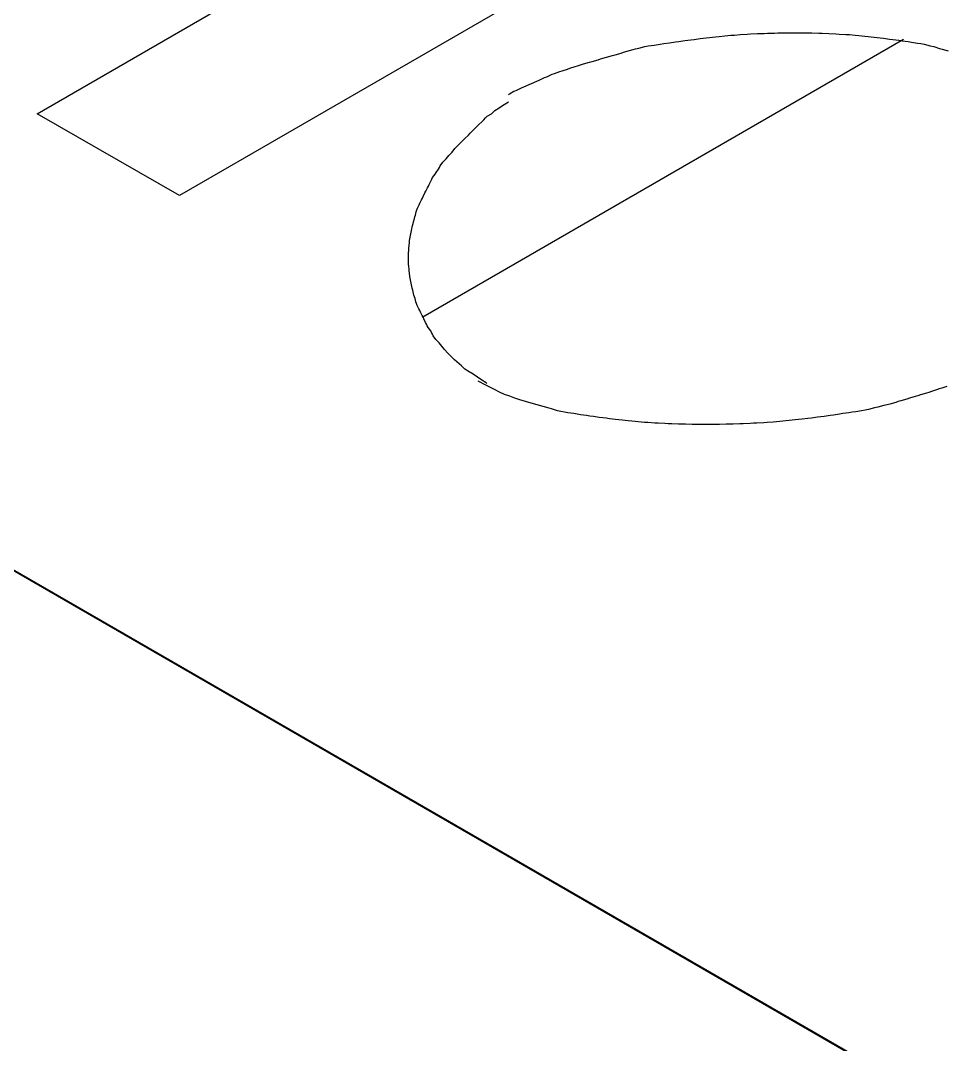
# Model space of a CAD drawing. Extents: x 0 to 258, y 0 to 184.
# Drawn here: x 78.0377 to 78.3244, y 106.1436 to 106.4618 of the extents above; entities that cross this region are included whole.
import ezdxf

# ---------------------------------------------------------------- set-up
doc = ezdxf.new("R2010")
doc.units = 0

msp = doc.modelspace()

# ---------------------------------------------------------------- linework, layer by layer
for p, q in [((79.022602, 105.721115), (77.361021, 106.680493)), ((79.022602, 105.72085), (77.361021, 106.680228)), ((78.042851, 106.432843), (78.162707, 106.502164)), ((78.246051, 106.499253), (78.087037, 106.407443)), ((78.311932, 106.455862), (78.162707, 106.369607)), ((78.24409, 106.455563), (78.245943, 106.455827)), ((78.245943, 106.455827), (78.247001, 106.455959)), ((78.247001, 106.455959), (78.248853, 106.456211)), ((78.248853, 106.456211), (78.250705, 106.456444)), ((78.250705, 106.456444), (78.251763, 106.456555)), ((78.251763, 106.456555), (78.253615, 106.456766)), ((78.253615, 106.456766), (78.254674, 106.456864)), ((78.254674, 106.456864), (78.256526, 106.457052)), ((78.256526, 106.457052), (78.258378, 106.457219)), ((78.258378, 106.457219), (78.259436, 106.457298)), ((78.259436, 106.457298), (78.261288, 106.457441)), ((78.261288, 106.457441), (78.263405, 106.457571)), ((78.263405, 106.457571), (78.264463, 106.457626)), ((78.264463, 106.457626), (78.26658, 106.45773)), ((78.26658, 106.45773), (78.268697, 106.457817)), ((78.268697, 106.457817), (78.269755, 106.457851)), ((78.269755, 106.457851), (78.271872, 106.457912)), ((78.271872, 106.457912), (78.27293, 106.457936)), ((78.27293, 106.457936), (78.275047, 106.45797)), ((78.275047, 106.45797), (78.277163, 106.457989)), ((78.277163, 106.457989), (78.278222, 106.457989)), ((78.278222, 106.457989), (78.280338, 106.457981)), ((78.280338, 106.457981), (78.282455, 106.457954)), ((78.282455, 106.457954), (78.283513, 106.457933)), ((78.283513, 106.457933), (78.28563, 106.45788)), ((78.28563, 106.45788), (78.286688, 106.457846)), ((78.286688, 106.457846), (78.288805, 106.457767)), ((78.288805, 106.457767), (78.290922, 106.457669)), ((78.290922, 106.457669), (78.29198, 106.45761)), ((78.29198, 106.45761), (78.294097, 106.457483)), ((78.294097, 106.457483), (78.295155, 106.457415)), ((78.295155, 106.457415), (78.297007, 106.457259)), ((78.297007, 106.457259), (78.298065, 106.457174)), ((78.298065, 106.457174), (78.299917, 106.456991)), ((78.299917, 106.456991), (78.300976, 106.456893)), ((78.300976, 106.456893), (78.302828, 106.456679)), ((78.302828, 106.456679), (78.30468, 106.456449)), ((78.30468, 106.456449), (78.305738, 106.456325)), ((78.305738, 106.456325), (78.30759, 106.456063)), ((78.30759, 106.456063), (78.308649, 106.455925)), ((78.308649, 106.455925), (78.310501, 106.45566)), ((78.226893, 106.452464), (78.228745, 106.452993)), ((78.228745, 106.452993), (78.229803, 106.453197)), ((78.229803, 106.453197), (78.231655, 106.453726)), ((78.231655, 106.453726), (78.232713, 106.453917)), ((78.232713, 106.453917), (78.234565, 106.454181)), ((78.234565, 106.454181), (78.236418, 106.454446)), ((78.236418, 106.454446), (78.237476, 106.454618)), ((78.237476, 106.454618), (78.239328, 106.454883)), ((78.239328, 106.454883), (78.24118, 106.455147)), ((78.24118, 106.455147), (78.242238, 106.455298)), ((78.242238, 106.455298), (78.24409, 106.455563)), ((78.310501, 106.45566), (78.311559, 106.455507)), ((78.311559, 106.455507), (78.313411, 106.455242)), ((78.313411, 106.455242), (78.31447, 106.455073)), ((78.31447, 106.455073), (78.316322, 106.454809)), ((78.316322, 106.454809), (78.31738, 106.454621)), ((78.31738, 106.454621), (78.318438, 106.45443)), ((78.318438, 106.45443), (78.32029, 106.453901)), ((78.32029, 106.453901), (78.321349, 106.453692)), ((78.321349, 106.453692), (78.323201, 106.453163)), ((78.323201, 106.453163), (78.323994, 106.452938)), ((78.323994, 106.452938), (78.325847, 106.452409)), ((78.215251, 106.449101), (78.217103, 106.449631)), ((78.217103, 106.449631), (78.217897, 106.449887)), ((78.217897, 106.449887), (78.219749, 106.450416)), ((78.219749, 106.450416), (78.221601, 106.450946)), ((78.221601, 106.450946), (78.222395, 106.451181)), ((78.222395, 106.451181), (78.224247, 106.45171)), ((78.224247, 106.45171), (78.22504, 106.451935)), ((78.22504, 106.451935), (78.226893, 106.452464)), ((78.205197, 106.445926), (78.20599, 106.446191)), ((78.20599, 106.446191), (78.207578, 106.44672)), ((78.207578, 106.44672), (78.208372, 106.446985)), ((78.208372, 106.446985), (78.209959, 106.447514)), ((78.209959, 106.447514), (78.210753, 106.447779)), ((78.210753, 106.447779), (78.212605, 106.448308)), ((78.212605, 106.448308), (78.214457, 106.448837)), ((78.214457, 106.448837), (78.215251, 106.449101)), ((78.196465, 106.442222), (78.198053, 106.443016)), ((78.198053, 106.443016), (78.198847, 106.443281)), ((78.198847, 106.443281), (78.200434, 106.444074)), ((78.200434, 106.444074), (78.201228, 106.444339)), ((78.201228, 106.444339), (78.202815, 106.445133)), ((78.202815, 106.445133), (78.203609, 106.445397)), ((78.203609, 106.445397), (78.205197, 106.445926)), ((78.189586, 106.439047), (78.190909, 106.439841)), ((78.190909, 106.439841), (78.191703, 106.440106)), ((78.191703, 106.440106), (78.19329, 106.440899)), ((78.19329, 106.440899), (78.194084, 106.441164)), ((78.194084, 106.441164), (78.195672, 106.441958)), ((78.195672, 106.441958), (78.196465, 106.442222)), ((78.189322, 106.438844), (78.189586, 106.439047)), ((78.184488, 106.433372), (78.185017, 106.433901)), ((78.185017, 106.433901), (78.18634, 106.434695)), ((78.18634, 106.434695), (78.187134, 106.435224)), ((78.187134, 106.435224), (78.187927, 106.435753)), ((78.187927, 106.435753), (78.18925, 106.436547)), ((78.087037, 106.407443), (78.042851, 106.432843)), ((78.17999, 106.429403), (78.181048, 106.430462)), ((78.181048, 106.430462), (78.181577, 106.430991)), ((78.181577, 106.430991), (78.182107, 106.43152)), ((78.182107, 106.43152), (78.182636, 106.432049)), ((78.182636, 106.432049), (78.183959, 106.432843)), ((78.183959, 106.432843), (78.184488, 106.433372)), ((78.177344, 106.426757), (78.177873, 106.427287)), ((78.177873, 106.427287), (78.178932, 106.428345)), ((78.178932, 106.428345), (78.179461, 106.428874)), ((78.179461, 106.428874), (78.17999, 106.429403)), ((78.17364, 106.423053), (78.174698, 106.424112)), ((78.174698, 106.424112), (78.175227, 106.424641)), ((78.175227, 106.424641), (78.175757, 106.42517)), ((78.175757, 106.42517), (78.176815, 106.426228)), ((78.176815, 106.426228), (78.177344, 106.426757)), ((78.171259, 106.420407), (78.171788, 106.420937)), ((78.171788, 106.420937), (78.172582, 106.421995)), ((78.172582, 106.421995), (78.173111, 106.422524)), ((78.173111, 106.422524), (78.17364, 106.423053)), ((78.168084, 106.416703), (78.168877, 106.417762)), ((78.168877, 106.417762), (78.169407, 106.418291)), ((78.169407, 106.418291), (78.169936, 106.41882)), ((78.169936, 106.41882), (78.170729, 106.419878)), ((78.170729, 106.419878), (78.171259, 106.420407)), ((78.166496, 106.414057), (78.166761, 106.414587)), ((78.166761, 106.414587), (78.167554, 106.415645)), ((78.167554, 106.415645), (78.167819, 106.416174)), ((78.167819, 106.416174), (78.168084, 106.416703)), ((78.164644, 106.410882), (78.165173, 106.411941)), ((78.165173, 106.411941), (78.165438, 106.41247)), ((78.165438, 106.41247), (78.165702, 106.412999)), ((78.165702, 106.412999), (78.166496, 106.414057)), ((78.162792, 106.407178), (78.163321, 106.408237)), ((78.163321, 106.408237), (78.163586, 106.408766)), ((78.163586, 106.408766), (78.164115, 106.409824)), ((78.164115, 106.409824), (78.16438, 106.410353)), ((78.16438, 106.410353), (78.164644, 106.410882)), ((78.161554, 106.404532), (78.161773, 106.405062)), ((78.161773, 106.405062), (78.162303, 106.40612)), ((78.162303, 106.40612), (78.162543, 106.406649)), ((78.162543, 106.406649), (78.162792, 106.407178)), ((78.160368, 106.401357), (78.160633, 106.402416)), ((78.160633, 106.402416), (78.160826, 106.402945)), ((78.160826, 106.402945), (78.161025, 106.403474)), ((78.161025, 106.403474), (78.161554, 106.404532)), ((78.15936, 106.397653), (78.159625, 106.398712)), ((78.159625, 106.398712), (78.159768, 106.399241)), ((78.159768, 106.399241), (78.160032, 106.400299)), ((78.160032, 106.400299), (78.160196, 106.400828)), ((78.160196, 106.400828), (78.160368, 106.401357)), ((78.158815, 106.395007), (78.158911, 106.395537)), ((78.158911, 106.395537), (78.159122, 106.396595)), ((78.159122, 106.396595), (78.159236, 106.397124)), ((78.159236, 106.397124), (78.15936, 106.397653)), ((78.158389, 106.391832), (78.158503, 106.392891)), ((78.158503, 106.392891), (78.158569, 106.39342)), ((78.158569, 106.39342), (78.158646, 106.393949)), ((78.158646, 106.393949), (78.158815, 106.395007)), ((78.158209, 106.388128), (78.158225, 106.389187)), ((78.158225, 106.389187), (78.158244, 106.389716)), ((78.158244, 106.389716), (78.15827, 106.390245)), ((78.15827, 106.390245), (78.158342, 106.391303)), ((78.158342, 106.391303), (78.158389, 106.391832)), ((78.158212, 106.387599), (78.158209, 106.388128)), ((78.158239, 106.386541), (78.158212, 106.387599)), ((78.158262, 106.386012), (78.158239, 106.386541)), ((78.158297, 106.385482), (78.158262, 106.386012)), ((78.158381, 106.384424), (78.158297, 106.385482)), ((78.158434, 106.383895), (78.158381, 106.384424)), ((78.158495, 106.383366), (78.158434, 106.383895)), ((78.158638, 106.382307), (78.158495, 106.383366)), ((78.15872, 106.381778), (78.158638, 106.382307)), ((78.158911, 106.38072), (78.15872, 106.381778)), ((78.159016, 106.380191), (78.158911, 106.38072)), ((78.159128, 106.379662), (78.159016, 106.380191)), ((78.159379, 106.378603), (78.159128, 106.379662)), ((78.159514, 106.378074), (78.159379, 106.378603)), ((78.159659, 106.377545), (78.159514, 106.378074)), ((78.159924, 106.376487), (78.159659, 106.377545)), ((78.160093, 106.375957), (78.159924, 106.376487)), ((78.160268, 106.375428), (78.160093, 106.375957)), ((78.160532, 106.37437), (78.160268, 106.375428)), ((78.160734, 106.373841), (78.160532, 106.37437)), ((78.160943, 106.373312), (78.160734, 106.373841)), ((78.161472, 106.372253), (78.160943, 106.373312)), ((78.161705, 106.371724), (78.161472, 106.372253)), ((78.161948, 106.371195), (78.161705, 106.371724)), ((78.162477, 106.370137), (78.161948, 106.371195)), ((78.162742, 106.369607), (78.162477, 106.370137)), ((78.163006, 106.369078), (78.162742, 106.369607)), ((78.163535, 106.36802), (78.163006, 106.369078)), ((78.1638, 106.367491), (78.163535, 106.36802)), ((78.164065, 106.366962), (78.1638, 106.367491)), ((78.164329, 106.366432), (78.164065, 106.366962)), ((78.165123, 106.365374), (78.164329, 106.366432)), ((78.165388, 106.364845), (78.165123, 106.365374)), ((78.165652, 106.364316), (78.165388, 106.364845)), ((78.165917, 106.363787), (78.165652, 106.364316)), ((78.16671, 106.362728), (78.165917, 106.363787)), ((78.16724, 106.362199), (78.16671, 106.362728)), ((78.167769, 106.36167), (78.16724, 106.362199)), ((78.168563, 106.360612), (78.167769, 106.36167)), ((78.169356, 106.359553), (78.168563, 106.360612)), ((78.170415, 106.358495), (78.169356, 106.359553)), ((78.171473, 106.357437), (78.170415, 106.358495)), ((78.172531, 106.356378), (78.171473, 106.357437)), ((78.174648, 106.354526), (78.172531, 106.356378)), ((78.175706, 106.353468), (78.174648, 106.354526)), ((78.177029, 106.352674), (78.175706, 106.353468)), ((78.178352, 106.35188), (78.177029, 106.352674)), ((78.180998, 106.350028), (78.178352, 106.35188)), ((78.182242, 106.348481), (78.17986, 106.349803)), ((78.182321, 106.349235), (78.180998, 106.350028)), ((78.184887, 106.347158), (78.182242, 106.348481)), ((78.182585, 106.349031), (78.182321, 106.349235)), ((78.323846, 106.347605), (78.323053, 106.34734)), ((78.325434, 106.348134), (78.323846, 106.347605)), ((78.186475, 106.346364), (78.184887, 106.347158)), ((78.188062, 106.34557), (78.186475, 106.346364)), ((78.18965, 106.345041), (78.188062, 106.34557)), ((78.191237, 106.344512), (78.18965, 106.345041)), ((78.192825, 106.343983), (78.191237, 106.344512)), ((78.313792, 106.34443), (78.312998, 106.344176)), ((78.315644, 106.344959), (78.313792, 106.34443)), ((78.316438, 106.345224), (78.315644, 106.344959)), ((78.317232, 106.345488), (78.316438, 106.345224)), ((78.319084, 106.346017), (78.317232, 106.345488)), ((78.319878, 106.346282), (78.319084, 106.346017)), ((78.320671, 106.346546), (78.319878, 106.346282)), ((78.322259, 106.347076), (78.320671, 106.346546)), ((78.323053, 106.34734), (78.322259, 106.347076)), ((78.196317, 106.342924), (78.192825, 106.343983)), ((78.198169, 106.342395), (78.196317, 106.342924)), ((78.200021, 106.341866), (78.198169, 106.342395)), ((78.201874, 106.341337), (78.200021, 106.341866)), ((78.202667, 106.341107), (78.201874, 106.341337)), ((78.302944, 106.341453), (78.301092, 106.340924)), ((78.304003, 106.341662), (78.302944, 106.341453)), ((78.305855, 106.342191), (78.304003, 106.341662)), ((78.306913, 106.342411), (78.305855, 106.342191)), ((78.307707, 106.342636), (78.306913, 106.342411)), ((78.309559, 106.343165), (78.307707, 106.342636)), ((78.310353, 106.343403), (78.309559, 106.343165)), ((78.311146, 106.343647), (78.310353, 106.343403)), ((78.312998, 106.344176), (78.311146, 106.343647)), ((78.204519, 106.340577), (78.202667, 106.341107)), ((78.205578, 106.340366), (78.204519, 106.340577)), ((78.206636, 106.340159), (78.205578, 106.340366)), ((78.207694, 106.339958), (78.206636, 106.340159)), ((78.209546, 106.339694), (78.207694, 106.339958)), ((78.210605, 106.339511), (78.209546, 106.339694)), ((78.211663, 106.339334), (78.210605, 106.339511)), ((78.213515, 106.339069), (78.211663, 106.339334)), ((78.214574, 106.338908), (78.213515, 106.339069)), ((78.215632, 106.338752), (78.214574, 106.338908)), ((78.217484, 106.338487), (78.215632, 106.338752)), ((78.218542, 106.338347), (78.217484, 106.338487)), ((78.219601, 106.338209), (78.218542, 106.338347)), ((78.220659, 106.33808), (78.219601, 106.338209)), ((78.222511, 106.337831), (78.220659, 106.33808)), ((78.282307, 106.338157), (78.280455, 106.337921)), ((78.283365, 106.338278), (78.282307, 106.338157)), ((78.285217, 106.338538), (78.283365, 106.338278)), ((78.286276, 106.338672), (78.285217, 106.338538)), ((78.287334, 106.338813), (78.286276, 106.338672)), ((78.289186, 106.339077), (78.287334, 106.338813)), ((78.290244, 106.339228), (78.289186, 106.339077)), ((78.292096, 106.339493), (78.290244, 106.339228)), ((78.293155, 106.339654), (78.292096, 106.339493)), ((78.295007, 106.339919), (78.293155, 106.339654)), ((78.296065, 106.340093), (78.295007, 106.339919)), ((78.297123, 106.340273), (78.296065, 106.340093)), ((78.298976, 106.340538), (78.297123, 106.340273)), ((78.300034, 106.340728), (78.298976, 106.340538)), ((78.301092, 106.340924), (78.300034, 106.340728)), ((78.223569, 106.337715), (78.222511, 106.337831)), ((78.224628, 106.337604), (78.223569, 106.337715)), ((78.22648, 106.337395), (78.224628, 106.337604)), ((78.227538, 106.337297), (78.22648, 106.337395)), ((78.228596, 106.337204), (78.227538, 106.337297)), ((78.230449, 106.337032), (78.228596, 106.337204)), ((78.231507, 106.336953), (78.230449, 106.337032)), ((78.232565, 106.336879), (78.231507, 106.336953)), ((78.234682, 106.336744), (78.232565, 106.336879)), ((78.23574, 106.33668), (78.234682, 106.336744)), ((78.237857, 106.336572), (78.23574, 106.33668)), ((78.238915, 106.336524), (78.237857, 106.336572)), ((78.239974, 106.336479), (78.238915, 106.336524)), ((78.24209, 106.336405), (78.239974, 106.336479)), ((78.243149, 106.336373), (78.24209, 106.336405)), ((78.244207, 106.336347), (78.243149, 106.336373)), ((78.246324, 106.336304), (78.244207, 106.336347)), ((78.247382, 106.336289), (78.246324, 106.336304)), ((78.249498, 106.336273), (78.247382, 106.336289)), ((78.250557, 106.33627), (78.249498, 106.336273)), ((78.251615, 106.336273), (78.250557, 106.33627)), ((78.253732, 106.336286), (78.251615, 106.336273)), ((78.25479, 106.336302), (78.253732, 106.336286)), ((78.256907, 106.336341), (78.25479, 106.336302)), ((78.257965, 106.336365), (78.256907, 106.336341)), ((78.259023, 106.336397), (78.257965, 106.336365)), ((78.26114, 106.336468), (78.259023, 106.336397)), ((78.262198, 106.336508), (78.26114, 106.336468)), ((78.264315, 106.336603), (78.262198, 106.336508)), ((78.265373, 106.336656), (78.264315, 106.336603)), ((78.266432, 106.336715), (78.265373, 106.336656)), ((78.268548, 106.336839), (78.266432, 106.336715)), ((78.269607, 106.336908), (78.268548, 106.336839)), ((78.271459, 106.337058), (78.269607, 106.336908)), ((78.272517, 106.337138), (78.271459, 106.337058)), ((78.273576, 106.337223), (78.272517, 106.337138)), ((78.275428, 106.337402), (78.273576, 106.337223)), ((78.276486, 106.337498), (78.275428, 106.337402)), ((78.278338, 106.337701), (78.276486, 106.337498)), ((78.279396, 106.33781), (78.278338, 106.337701)), ((78.280455, 106.337921), (78.279396, 106.33781))]:
    msp.add_line(p, q)

doc.saveas('drawing.dxf')
